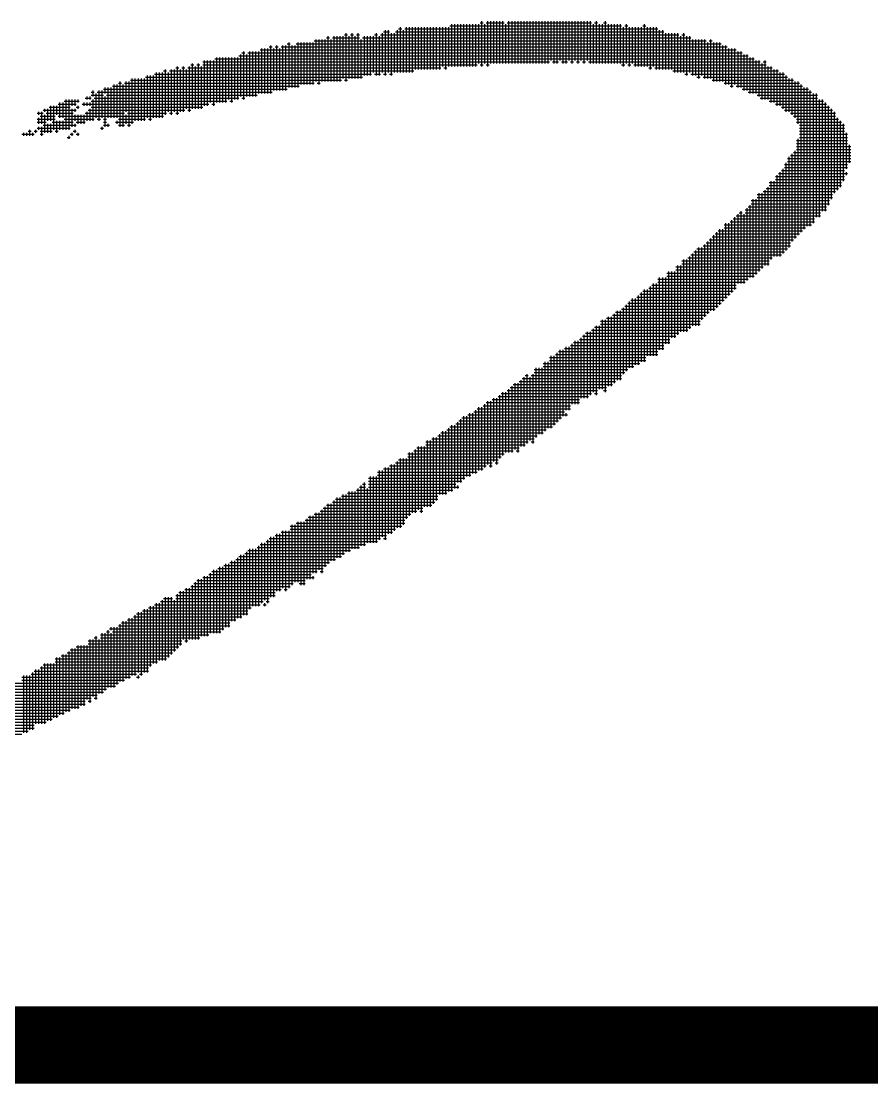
# Model space of a CAD drawing. Header units: feet. Extents: x 0 to 252300, y 0 to 178200.
# Drawn here: x 171981 to 172639, y 7770 to 8592 of the extents above; entities that cross this region are included whole.
import ezdxf
from ezdxf.enums import TextEntityAlignment as Align

# ---------------------------------------------------------------- set-up
doc = ezdxf.new("R2010")
doc.units = ezdxf.units.FT
doc.header["$LTSCALE"] = 3000
doc.header["$MEASUREMENT"] = 0
for name, color, linetype in [('CX-BORD', 3, 'CONTINUOUS'), ('CX-BORD-LIN1', 4, 'CONTINUOUS'), ('CX-BORD-LIN2', 3, 'CONTINUOUS'), ('CX-BORD-TEX2', 7, 'CONTINUOUS'), ('CX-BORD-TEX3', 6, 'CONTINUOUS')]:
    doc.layers.add(name, color=color, linetype=linetype)
doc.styles.add('TB_TEXT', font='')
doc.styles.add('TB_WBTXT', font='')
doc.styles.add('TB_WMTXT', font='')
doc.styles.get('TB_TEXT').set_extended_font_data('DotumChe')
doc.styles.get('TB_WBTXT').set_extended_font_data('Dotum')
doc.styles.get('TB_WMTXT').set_extended_font_data('DotumChe')

# ---------------------------------------------------------------- blocks, each defined once
blk = doc.blocks.new('CXBLKA1')
at = {"layer": 'CX-BORD-LIN1', "const_width": 0.2}
blk.add_lwpolyline([(558, 6), (270, 6)], dxfattribs=at)
at = {"layer": 'CX-BORD-LIN1', "style": 'TB_TEXT'}
for tag, p in [('TR_RCON5', (342.3033, 33)), ('TR_RCON4', (342.3033, 27)), ('TR_RCON3', (342.3033, 21)), ('TR_RCON2', (342.3033, 15)), ('TR_RCON1', (342.3033, 9))]:
    blk.add_attdef(tag, text='', height=3.5, dxfattribs=at).set_placement(p, align=Align.MIDDLE_LEFT)
for tag, height, p in [('TR_DGN5', 3.5, (451.1185, 33)), ('TR_CHK5', 3.5, (491.1185, 33)), ('TR_RDAT5', 3.5, (317.5, 33)), ('TR_APP5', 3.5, (531.1185, 33)), ('TR_RNUM5', 3, (285.1051, 32.6366)), ('TR_DGN4', 3.5, (451.1185, 27)), ('TR_CHK4', 3.5, (491.1185, 27)), ('TR_RDAT4', 3.5, (317.5, 27)), ('TR_APP4', 3.5, (531.1185, 27)), ('TR_RNUM4', 3, (285.1051, 26.6366)), ('TR_DGN3', 3.5, (451.1185, 21)), ('TR_CHK3', 3.5, (491.1185, 21)), ('TR_RDAT3', 3.5, (317.5, 21)), ('TR_APP3', 3.5, (531.1185, 21)), ('TR_RNUM3', 3, (285.1051, 20.6366)), ('TR_DGN2', 3.5, (451.1185, 15)), ('TR_CHK2', 3.5, (491.1185, 15)), ('TR_RDAT2', 3.5, (317.5, 15)), ('TR_APP2', 3.5, (531.1185, 15)), ('TR_RNUM2', 3, (285.1051, 14.6366)), ('TR_DGN1', 3.5, (451.1185, 9)), ('TR_CHK1', 3.5, (491.1185, 9)), ('TR_RDAT1', 3.5, (317.5, 9)), ('TR_APP1', 3.5, (531.1185, 9)), ('TR_RNUM1', 3, (285.1051, 8.6366))]:
    blk.add_attdef(tag, text='', height=height, dxfattribs=at).set_placement(p, align=Align.MIDDLE_CENTER)
at = {"layer": 'CX-BORD-LIN2', "style": 'TB_TEXT'}
blk.add_attdef('TD_VERSION', text='', height=3, rotation=90, dxfattribs=at).set_placement((800.5, 48.0149), align=Align.MIDDLE_CENTER)
at = {"layer": 'CX-BORD-TEX2', "style": 'TB_WMTXT'}
for tag, height, p in [('TB_CNAME', 5, (15.3448, 531.8324)), ('TB_CSCOP', 4, (16.6346, 523.8324))]:
    blk.add_attdef(tag, text='', height=height, dxfattribs=at).set_placement(p, align=Align.BOTTOM_LEFT)
at = {"layer": 'CX-BORD-TEX2', "style": 'TB_WBTXT'}
for tag, height, p in [('TB_MTITIL', 10, (398, 533.3264)), ('TB_STITL', 7, (398, 518.3264))]:
    blk.add_attdef(tag, text='', height=height, dxfattribs=at).set_placement(p, align=Align.MIDDLE_CENTER)
at = {"layer": 'CX-BORD-TEX3', "style": 'TB_TEXT'}
for tag, height, p in [('TD_LNDST', 4.5, (215, 31.5)), ('TD_DSECT', 4.5, (605.5, 31.5)), ('TD_DDIST', 4.5, (654.5, 31.5)), ('TD_DNAME_TOP', 4.5, (755, 27.957)), ('TD_CSECT', 4.5, (605.5, 22.5)), ('TD_CDIST', 4.5, (654.5, 22.5)), ('TD_DNAME_MAIN', 4.5, (755, 21.4731)), ('TD_DNAME_BOT', 3, (755, 15.2489)), ('TD_HSCAL', 4.5, (620.8841, 13.7484)), ('TD_VSCAL', 4.5, (656.8615, 13.7484)), ('TD_CCOMP', 4.5, (215, 13.5927)), ('TD_CSTEP', 4.5, (250.744, 5.125)), ('TD_FIELD', 4.5, (180, 5.125)), ('TD_DWGNO', 4.5, (755, 5.0017)), ('TD_DWGCODE', 4.5, (637, 4.7908))]:
    blk.add_attdef(tag, text='', height=height, dxfattribs=at).set_placement(p, align=Align.MIDDLE_CENTER)
for tag, height, width, p in [('TD_DCOMP', 4.5, 0.95, (215, 22.5875)), ('TD_CNAME', 5, 0.78, (65, 7.5956))]:
    blk.add_attdef(tag, text='', height=height, dxfattribs=dict(at, width=width)).set_placement(p, align=Align.MIDDLE_CENTER)

msp = doc.modelspace()

# ---------------------------------------------------------------- linework, layer by layer
at = {"layer": 'CX-BORD-TEX2'}
for p, q in [((172336.2, 8590.89), (172338.53, 8590.89)), ((172337.36, 8592.06), (172337.36, 8557.06)), ((172340.86, 8590.89), (172354.86, 8590.89)), ((172342.03, 8592.06), (172342.03, 8557.06)), ((172344.36, 8592.06), (172344.36, 8559.4)), ((172346.69, 8592.06), (172346.69, 8559.4)), ((172349.03, 8592.06), (172349.03, 8559.4)), ((172351.36, 8592.06), (172351.36, 8559.4)), ((172353.69, 8592.06), (172353.69, 8559.4)), ((172357.19, 8590.89), (172422.51, 8590.89)), ((172358.36, 8592.06), (172358.36, 8559.4)), ((172360.69, 8592.06), (172360.69, 8559.4)), ((172363.02, 8592.06), (172363.02, 8559.4)), ((172365.36, 8592.06), (172365.36, 8559.4)), ((172367.69, 8592.06), (172367.69, 8559.4)), ((172370.02, 8592.06), (172370.02, 8559.4)), ((172372.36, 8592.06), (172372.36, 8559.4)), ((172374.69, 8592.06), (172374.69, 8559.4)), ((172377.02, 8592.06), (172377.02, 8559.4)), ((172379.35, 8592.06), (172379.35, 8559.4)), ((172381.69, 8592.06), (172381.69, 8559.4)), ((172384.02, 8592.06), (172384.02, 8559.4)), ((172386.35, 8592.06), (172386.35, 8559.4)), ((172388.68, 8592.06), (172388.68, 8559.4)), ((172391.02, 8592.06), (172391.02, 8561.73)), ((172393.35, 8592.06), (172393.35, 8559.4)), ((172395.68, 8592.06), (172395.68, 8559.4)), ((172398.02, 8592.06), (172398.02, 8561.73)), ((172400.35, 8592.06), (172400.35, 8559.4)), ((172402.68, 8592.06), (172402.68, 8559.4)), ((172405.01, 8592.06), (172405.01, 8561.73)), ((172407.35, 8592.06), (172407.35, 8559.4)), ((172409.68, 8592.06), (172409.68, 8561.73)), ((172412.01, 8592.06), (172412.01, 8559.4)), ((172414.35, 8592.06), (172414.35, 8561.73)), ((172416.68, 8592.06), (172416.68, 8559.4)), ((172419.01, 8592.06), (172419.01, 8561.73)), ((172421.34, 8592.06), (172421.34, 8559.4)), ((172424.84, 8590.89), (172427.18, 8590.89)), ((172426.01, 8592.06), (172426.01, 8559.4)), ((172431.84, 8590.89), (172434.17, 8590.89)), ((172433.01, 8592.06), (172433.01, 8559.4)), ((172232.39, 8582.73), (172232.39, 8545.4)), ((172237.05, 8582.73), (172237.05, 8547.73)), ((172241.72, 8582.73), (172241.72, 8547.73)), ((172255.72, 8582.73), (172255.72, 8550.07)), ((172260.38, 8582.73), (172260.38, 8552.4)), ((172261.55, 8583.89), (172266.21, 8583.89)), ((172262.71, 8585.06), (172262.71, 8550.07)), ((172265.05, 8585.06), (172265.05, 8552.4)), ((172267.38, 8582.73), (172267.38, 8550.07)), ((172269.71, 8582.73), (172269.71, 8552.4)), ((172270.88, 8583.89), (172478.5, 8583.89)), ((172272.04, 8585.06), (172272.04, 8552.4)), ((172273.21, 8586.22), (172275.54, 8586.22)), ((172274.38, 8587.39), (172274.38, 8552.4)), ((172276.71, 8585.06), (172276.71, 8552.4)), ((172277.88, 8586.22), (172473.83, 8586.22)), ((172279.04, 8587.39), (172279.04, 8552.4)), ((172281.38, 8587.39), (172281.38, 8552.4)), ((172283.71, 8587.39), (172283.71, 8552.4)), ((172286.04, 8587.39), (172286.04, 8554.73)), ((172288.37, 8587.39), (172288.37, 8554.73)), ((172290.71, 8587.39), (172290.71, 8554.73)), ((172293.04, 8587.39), (172293.04, 8554.73)), ((172295.37, 8587.39), (172295.37, 8554.73)), ((172297.71, 8587.39), (172297.71, 8554.73)), ((172300.04, 8587.39), (172300.04, 8554.73)), ((172302.37, 8587.39), (172302.37, 8554.73)), ((172304.7, 8587.39), (172304.7, 8554.73)), ((172307.04, 8587.39), (172307.04, 8557.06)), ((172309.37, 8587.39), (172309.37, 8554.73)), ((172311.7, 8587.39), (172311.7, 8557.06)), ((172312.87, 8588.56), (172445.84, 8588.56)), ((172314.04, 8589.72), (172314.04, 8557.06)), ((172316.37, 8589.72), (172316.37, 8557.06)), ((172318.7, 8589.72), (172318.7, 8557.06)), ((172321.03, 8589.72), (172321.03, 8557.06)), ((172323.37, 8589.72), (172323.37, 8557.06)), ((172325.7, 8589.72), (172325.7, 8557.06)), ((172328.03, 8589.72), (172328.03, 8557.06)), ((172330.36, 8589.72), (172330.36, 8557.06)), ((172332.7, 8589.72), (172332.7, 8557.06)), ((172335.03, 8589.72), (172335.03, 8559.4)), ((172339.7, 8589.72), (172339.7, 8559.4)), ((172356.03, 8589.72), (172356.03, 8559.4)), ((172423.68, 8589.72), (172423.68, 8559.4)), ((172428.34, 8589.72), (172428.34, 8559.4)), ((172430.68, 8589.72), (172430.68, 8559.4)), ((172435.34, 8589.72), (172435.34, 8559.4)), ((172437.67, 8589.72), (172437.67, 8559.4)), ((172440.01, 8589.72), (172440.01, 8559.4)), ((172442.34, 8589.72), (172442.34, 8559.4)), ((172444.67, 8589.72), (172444.67, 8559.4)), ((172447, 8587.39), (172447, 8557.06)), ((172448.17, 8588.56), (172450.5, 8588.56)), ((172449.34, 8589.72), (172449.34, 8559.4)), ((172451.67, 8587.39), (172451.67, 8557.06)), ((172454, 8587.39), (172454, 8559.4)), ((172456.34, 8587.39), (172456.34, 8557.06)), ((172458.67, 8587.39), (172458.67, 8557.06)), ((172461, 8587.39), (172461, 8557.06)), ((172462.17, 8588.56), (172464.5, 8588.56)), ((172463.33, 8589.72), (172463.33, 8557.06)), ((172465.67, 8587.39), (172465.67, 8557.06)), ((172468, 8587.39), (172468, 8554.73)), ((172470.33, 8587.39), (172470.33, 8557.06)), ((172472.67, 8587.39), (172472.67, 8554.73)), ((172475, 8585.06), (172475, 8554.73)), ((172477.33, 8585.06), (172477.33, 8554.73)), ((172479.66, 8582.73), (172479.66, 8554.73)), ((172482, 8582.73), (172482, 8554.73)), ((172484.33, 8582.73), (172484.33, 8554.73)), ((172486.66, 8582.73), (172486.66, 8552.4)), ((172489, 8582.73), (172489, 8552.4)), ((172493.66, 8582.73), (172493.66, 8552.4)), ((172186.9, 8574.56), (172189.23, 8574.56)), ((172188.06, 8575.73), (172188.06, 8540.73)), ((172193.9, 8574.56), (172522.82, 8574.56)), ((172195.06, 8575.73), (172195.06, 8540.73)), ((172197.4, 8575.73), (172197.4, 8543.07)), ((172199.73, 8575.73), (172199.73, 8543.07)), ((172202.06, 8575.73), (172202.06, 8543.07)), ((172204.39, 8575.73), (172204.39, 8543.07)), ((172206.73, 8575.73), (172206.73, 8543.07)), ((172207.89, 8576.89), (172511.16, 8576.89)), ((172209.06, 8578.06), (172209.06, 8545.4)), ((172211.39, 8578.06), (172211.39, 8543.07)), ((172213.72, 8578.06), (172213.72, 8545.4)), ((172216.06, 8578.06), (172216.06, 8545.4)), ((172217.22, 8579.23), (172219.56, 8579.23)), ((172218.39, 8580.39), (172218.39, 8545.4)), ((172220.72, 8578.06), (172220.72, 8545.4)), ((172221.89, 8579.23), (172242.88, 8579.23)), ((172223.06, 8580.39), (172223.06, 8545.4)), ((172225.39, 8580.39), (172225.39, 8545.4)), ((172227.72, 8580.39), (172227.72, 8545.4)), ((172230.05, 8580.39), (172230.05, 8547.73)), ((172231.22, 8581.56), (172233.55, 8581.56)), ((172234.72, 8580.39), (172234.72, 8547.73)), ((172235.89, 8581.56), (172238.22, 8581.56)), ((172239.39, 8580.39), (172239.39, 8547.73)), ((172240.55, 8581.56), (172242.88, 8581.56)), ((172244.05, 8578.06), (172244.05, 8547.73)), ((172245.22, 8579.23), (172499.49, 8579.23)), ((172246.38, 8580.39), (172246.38, 8550.07)), ((172248.72, 8580.39), (172248.72, 8550.07)), ((172251.05, 8580.39), (172251.05, 8550.07)), ((172253.38, 8580.39), (172253.38, 8552.4)), ((172254.55, 8581.56), (172256.88, 8581.56)), ((172258.05, 8580.39), (172258.05, 8550.07)), ((172259.21, 8581.56), (172490.16, 8581.56)), ((172491.33, 8580.39), (172491.33, 8552.4)), ((172492.49, 8581.56), (172494.83, 8581.56)), ((172495.99, 8580.39), (172495.99, 8550.07)), ((172498.33, 8580.39), (172498.33, 8552.4)), ((172500.66, 8578.06), (172500.66, 8550.07)), ((172502.99, 8578.06), (172502.99, 8550.07)), ((172505.32, 8578.06), (172505.32, 8547.73)), ((172507.66, 8578.06), (172507.66, 8550.07)), ((172509.99, 8578.06), (172509.99, 8547.73)), ((172512.32, 8575.73), (172512.32, 8547.73)), ((172513.49, 8576.89), (172515.82, 8576.89)), ((172514.66, 8578.06), (172514.66, 8547.73)), ((172516.99, 8575.73), (172516.99, 8545.4)), ((172519.32, 8575.73), (172519.32, 8545.4)), ((172521.65, 8575.73), (172521.65, 8545.4)), ((172150.74, 8566.4), (172150.74, 8533.74)), ((172151.91, 8567.56), (172154.24, 8567.56)), ((172153.07, 8568.73), (172153.07, 8531.4)), ((172155.4, 8566.4), (172155.4, 8533.74)), ((172156.57, 8567.56), (172539.15, 8567.56)), ((172157.74, 8568.73), (172157.74, 8533.74)), ((172160.07, 8568.73), (172160.07, 8533.74)), ((172162.4, 8568.73), (172162.4, 8533.74)), ((172164.74, 8568.73), (172164.74, 8536.07)), ((172165.9, 8569.89), (172534.48, 8569.89)), ((172167.07, 8571.06), (172167.07, 8536.07)), ((172169.4, 8571.06), (172169.4, 8536.07)), ((172171.73, 8571.06), (172171.73, 8536.07)), ((172172.9, 8572.23), (172175.23, 8572.23)), ((172174.07, 8573.39), (172174.07, 8536.07)), ((172176.4, 8571.06), (172176.4, 8538.4)), ((172177.57, 8572.23), (172179.9, 8572.23)), ((172178.73, 8573.39), (172178.73, 8538.4)), ((172181.07, 8571.06), (172181.07, 8538.4)), ((172182.23, 8572.23), (172527.49, 8572.23)), ((172183.4, 8573.39), (172183.4, 8538.4)), ((172185.73, 8573.39), (172185.73, 8538.4)), ((172190.4, 8573.39), (172190.4, 8540.73)), ((172192.73, 8573.39), (172192.73, 8540.73)), ((172523.99, 8573.39), (172523.99, 8545.4)), ((172526.32, 8573.39), (172526.32, 8543.07)), ((172528.65, 8571.06), (172528.65, 8543.07)), ((172530.99, 8571.06), (172530.99, 8540.73)), ((172533.32, 8571.06), (172533.32, 8543.07)), ((172535.65, 8568.73), (172535.65, 8540.73)), ((172537.98, 8568.73), (172537.98, 8540.73)), ((172540.32, 8566.4), (172540.32, 8538.4)), ((172542.65, 8566.4), (172542.65, 8538.4)), ((172112.25, 8558.23), (172114.58, 8558.23)), ((172113.41, 8559.4), (172113.41, 8524.41)), ((172116.91, 8558.23), (172119.25, 8558.23)), ((172118.08, 8559.4), (172118.08, 8524.41)), ((172121.58, 8560.56), (172389.85, 8560.56)), ((172121.58, 8558.23), (172333.86, 8558.23)), ((172122.75, 8561.73), (172122.75, 8526.74)), ((172125.08, 8561.73), (172125.08, 8526.74)), ((172127.41, 8561.73), (172127.41, 8529.07)), ((172129.74, 8561.73), (172129.74, 8526.74)), ((172130.91, 8562.9), (172548.48, 8562.9)), ((172132.08, 8564.06), (172132.08, 8529.07)), ((172134.41, 8564.06), (172134.41, 8529.07)), ((172136.74, 8564.06), (172136.74, 8529.07)), ((172139.08, 8564.06), (172139.08, 8529.07)), ((172141.41, 8564.06), (172141.41, 8531.4)), ((172143.74, 8564.06), (172143.74, 8529.07)), ((172146.07, 8564.06), (172146.07, 8531.4)), ((172148.41, 8564.06), (172148.41, 8531.4)), ((172149.57, 8565.23), (172543.82, 8565.23)), ((172336.2, 8558.23), (172338.53, 8558.23)), ((172340.86, 8558.23), (172343.2, 8558.23)), ((172392.18, 8560.56), (172396.85, 8560.56)), ((172399.18, 8560.56), (172403.85, 8560.56)), ((172406.18, 8560.56), (172408.51, 8560.56)), ((172410.85, 8560.56), (172413.18, 8560.56)), ((172415.51, 8560.56), (172417.84, 8560.56)), ((172420.18, 8560.56), (172553.15, 8560.56)), ((172445.84, 8558.23), (172448.17, 8558.23)), ((172450.5, 8558.23), (172452.84, 8558.23)), ((172455.17, 8558.23), (172557.81, 8558.23)), ((172544.98, 8564.06), (172544.98, 8536.07)), ((172547.32, 8564.06), (172547.32, 8536.07)), ((172549.65, 8561.73), (172549.65, 8536.07)), ((172551.98, 8561.73), (172551.98, 8533.74)), ((172554.31, 8559.4), (172554.31, 8531.4)), ((172555.48, 8560.56), (172557.81, 8560.56)), ((172556.65, 8561.73), (172556.65, 8531.4)), ((172078.42, 8550.07), (172078.42, 8517.41)), ((172080.76, 8550.07), (172080.76, 8515.07)), ((172083.09, 8550.07), (172083.09, 8517.41)), ((172084.25, 8551.23), (172252.22, 8551.23)), ((172085.42, 8552.4), (172085.42, 8517.41)), ((172087.75, 8552.4), (172087.75, 8517.41)), ((172090.09, 8552.4), (172090.09, 8517.41)), ((172091.25, 8553.57), (172093.59, 8553.57)), ((172092.42, 8554.73), (172092.42, 8519.74)), ((172094.75, 8552.4), (172094.75, 8522.07)), ((172095.92, 8553.57), (172284.88, 8553.57)), ((172097.08, 8554.73), (172097.08, 8519.74)), ((172099.42, 8554.73), (172099.42, 8522.07)), ((172100.58, 8555.9), (172102.92, 8555.9)), ((172101.75, 8557.06), (172101.75, 8519.74)), ((172104.08, 8554.73), (172104.08, 8522.07)), ((172105.25, 8555.9), (172107.58, 8555.9)), ((172106.42, 8557.06), (172106.42, 8522.07)), ((172108.75, 8554.73), (172108.75, 8524.41)), ((172109.92, 8555.9), (172305.87, 8555.9)), ((172111.08, 8557.06), (172111.08, 8522.07)), ((172115.75, 8557.06), (172115.75, 8524.41)), ((172120.41, 8557.06), (172120.41, 8524.41)), ((172254.55, 8551.23), (172259.21, 8551.23)), ((172261.55, 8551.23), (172263.88, 8551.23)), ((172266.21, 8551.23), (172268.55, 8551.23)), ((172308.2, 8555.9), (172310.54, 8555.9)), ((172466.83, 8555.9), (172469.17, 8555.9)), ((172471.5, 8555.9), (172562.48, 8555.9)), ((172485.5, 8553.57), (172567.14, 8553.57)), ((172494.83, 8551.23), (172497.16, 8551.23)), ((172499.49, 8551.23), (172571.81, 8551.23)), ((172558.98, 8557.06), (172558.98, 8531.4)), ((172561.31, 8557.06), (172561.31, 8529.07)), ((172563.64, 8554.73), (172563.64, 8529.07)), ((172565.98, 8554.73), (172565.98, 8526.74)), ((172568.31, 8552.4), (172568.31, 8526.74)), ((172570.64, 8552.4), (172570.64, 8524.41)), ((172572.98, 8550.07), (172572.98, 8522.07)), ((172051.6, 8541.9), (172196.23, 8541.9)), ((172052.76, 8543.07), (172052.76, 8517.41)), ((172055.09, 8543.07), (172055.09, 8517.41)), ((172056.26, 8544.23), (172058.59, 8544.23)), ((172057.43, 8545.4), (172057.43, 8510.41)), ((172059.76, 8543.07), (172059.76, 8510.41)), ((172060.93, 8544.23), (172207.89, 8544.23)), ((172062.09, 8545.4), (172062.09, 8522.07)), ((172064.43, 8545.4), (172064.43, 8510.41)), ((172065.59, 8546.57), (172228.89, 8546.57)), ((172066.76, 8547.73), (172066.76, 8512.74)), ((172069.09, 8547.73), (172069.09, 8515.07)), ((172071.42, 8547.73), (172071.42, 8515.07)), ((172073.76, 8547.73), (172073.76, 8515.07)), ((172076.09, 8547.73), (172076.09, 8515.07)), ((172077.26, 8548.9), (172245.22, 8548.9)), ((172210.23, 8544.23), (172212.56, 8544.23)), ((172231.22, 8546.57), (172233.55, 8546.57)), ((172504.16, 8548.9), (172506.49, 8548.9)), ((172508.82, 8548.9), (172574.14, 8548.9)), ((172515.82, 8546.57), (172578.81, 8546.57)), ((172525.15, 8544.23), (172583.47, 8544.23)), ((172529.82, 8541.9), (172532.15, 8541.9)), ((172534.48, 8541.9), (172585.81, 8541.9)), ((172575.31, 8547.73), (172575.31, 8522.07)), ((172577.64, 8547.73), (172577.64, 8519.74)), ((172579.97, 8545.4), (172579.97, 8517.41)), ((172582.31, 8545.4), (172582.31, 8512.74)), ((172584.64, 8543.07), (172584.64, 8428.76)), ((172031.77, 8533.74), (172031.77, 8531.4)), ((172034.1, 8533.74), (172034.1, 8531.4)), ((172035.27, 8537.24), (172037.6, 8537.24)), ((172035.27, 8534.9), (172044.6, 8534.9)), ((172036.43, 8538.4), (172036.43, 8533.74)), ((172038.76, 8536.07), (172038.76, 8517.41)), ((172039.93, 8537.24), (172175.23, 8537.24)), ((172041.1, 8538.4), (172041.1, 8515.07)), ((172043.43, 8538.4), (172043.43, 8517.41)), ((172044.6, 8539.57), (172186.9, 8539.57)), ((172045.76, 8540.73), (172045.76, 8536.07)), ((172045.76, 8533.74), (172045.76, 8510.41)), ((172046.93, 8534.9), (172163.57, 8534.9)), ((172048.1, 8540.73), (172048.1, 8517.41)), ((172050.43, 8540.73), (172050.43, 8517.41)), ((172539.15, 8539.57), (172590.47, 8539.57)), ((172543.82, 8537.24), (172592.8, 8537.24)), ((172550.81, 8534.9), (172597.47, 8534.9)), ((172586.97, 8540.73), (172586.97, 8431.09)), ((172589.31, 8540.73), (172589.31, 8433.43)), ((172591.64, 8538.4), (172591.64, 8433.43)), ((172593.97, 8536.07), (172593.97, 8435.76)), ((172596.3, 8536.07), (172596.3, 8440.42)), ((172002.61, 8525.57), (172018.94, 8525.57)), ((172003.77, 8526.74), (172003.77, 8515.07)), ((172006.11, 8526.74), (172006.11, 8508.08)), ((172008.44, 8526.74), (172008.44, 8519.74)), ((172009.6, 8527.9), (172023.6, 8527.9)), ((172010.77, 8529.07), (172010.77, 8517.41)), ((172013.1, 8529.07), (172013.1, 8517.41)), ((172014.27, 8530.24), (172025.93, 8530.24)), ((172015.44, 8531.4), (172015.44, 8508.08)), ((172017.77, 8531.4), (172017.77, 8508.08)), ((172020.1, 8531.4), (172020.1, 8526.74)), ((172022.44, 8531.4), (172022.44, 8526.74)), ((172023.6, 8525.57), (172025.93, 8525.57)), ((172024.77, 8531.4), (172024.77, 8529.07)), ((172024.77, 8526.74), (172024.77, 8524.41)), ((172028.27, 8527.9), (172126.24, 8527.9)), ((172029.43, 8529.07), (172029.43, 8526.74)), ((172030.6, 8532.57), (172035.27, 8532.57)), ((172031.77, 8529.07), (172031.77, 8526.74)), ((172034.1, 8529.07), (172034.1, 8526.74)), ((172035.27, 8530.24), (172140.24, 8530.24)), ((172035.27, 8525.57), (172121.58, 8525.57)), ((172036.43, 8531.4), (172036.43, 8515.07)), ((172037.6, 8532.57), (172149.57, 8532.57)), ((172128.58, 8527.9), (172130.91, 8527.9)), ((172142.57, 8530.24), (172144.91, 8530.24)), ((172151.91, 8532.57), (172154.24, 8532.57)), ((172553.15, 8532.57), (172597.47, 8532.57)), ((172560.15, 8530.24), (172602.14, 8530.24)), ((172564.81, 8527.9), (172604.47, 8527.9)), ((172569.48, 8525.57), (172606.8, 8525.57)), ((172598.64, 8531.4), (172598.64, 8440.42)), ((172600.97, 8531.4), (172600.97, 8445.09)), ((172603.3, 8529.07), (172603.3, 8445.09)), ((172605.64, 8526.74), (172605.64, 8449.76)), ((171993.28, 8520.91), (171997.94, 8520.91)), ((171994.44, 8522.07), (171994.44, 8519.74)), ((171994.44, 8517.41), (171994.44, 8512.74)), ((171995.61, 8518.57), (172007.27, 8518.57)), ((171996.77, 8522.07), (171996.77, 8512.74)), ((171997.94, 8523.24), (172023.6, 8523.24)), ((171999.11, 8524.41), (171999.11, 8522.07)), ((171999.11, 8519.74), (171999.11, 8505.74)), ((172000.27, 8520.91), (172021.27, 8520.91)), ((172001.44, 8524.41), (172001.44, 8515.07)), ((172009.6, 8518.57), (172091.25, 8518.57)), ((172020.1, 8524.41), (172020.1, 8510.41)), ((172022.44, 8524.41), (172022.44, 8522.07)), ((172022.44, 8519.74), (172022.44, 8515.07)), ((172024.77, 8519.74), (172024.77, 8512.74)), ((172027.1, 8519.74), (172027.1, 8512.74)), ((172029.43, 8519.74), (172029.43, 8512.74)), ((172030.6, 8520.91), (172060.93, 8520.91)), ((172031.77, 8522.07), (172031.77, 8515.07)), ((172032.93, 8523.24), (172107.58, 8523.24)), ((172034.1, 8524.41), (172034.1, 8515.07)), ((172062.09, 8519.74), (172062.09, 8512.74)), ((172063.26, 8520.91), (172093.59, 8520.91)), ((172095.92, 8520.91), (172098.25, 8520.91)), ((172100.58, 8520.91), (172102.92, 8520.91)), ((172109.92, 8523.24), (172112.25, 8523.24)), ((172571.81, 8523.24), (172609.13, 8523.24)), ((172576.48, 8520.91), (172611.47, 8520.91)), ((172578.81, 8518.57), (172611.47, 8518.57)), ((172607.97, 8524.41), (172607.97, 8454.42)), ((172610.3, 8522.07), (172610.3, 8459.09)), ((172612.63, 8517.41), (172612.63, 8461.42)), ((171993.28, 8516.24), (172007.27, 8516.24)), ((171993.28, 8513.91), (172000.27, 8513.91)), ((171993.28, 8509.24), (172018.94, 8509.24)), ((171994.44, 8510.41), (171994.44, 8508.08)), ((171996.77, 8510.41), (171996.77, 8503.41)), ((171997.94, 8511.57), (172023.6, 8511.57)), ((172001.44, 8512.74), (172001.44, 8505.74)), ((172003.77, 8512.74), (172003.77, 8505.74)), ((172004.94, 8513.91), (172021.27, 8513.91)), ((172008.44, 8515.07), (172008.44, 8505.74)), ((172010.77, 8515.07), (172010.77, 8508.08)), ((172013.1, 8515.07), (172013.1, 8508.08)), ((172014.27, 8516.24), (172037.6, 8516.24)), ((172022.44, 8512.74), (172022.44, 8510.41)), ((172023.6, 8513.91), (172030.6, 8513.91)), ((172039.93, 8516.24), (172042.26, 8516.24)), ((172042.26, 8509.24), (172044.6, 8509.24)), ((172043.43, 8510.41), (172043.43, 8508.08)), ((172044.6, 8516.24), (172046.93, 8516.24)), ((172044.6, 8513.91), (172046.93, 8513.91)), ((172044.6, 8511.57), (172049.26, 8511.57)), ((172048.1, 8512.74), (172048.1, 8510.41)), ((172053.93, 8513.91), (172067.92, 8513.91)), ((172055.09, 8515.07), (172055.09, 8512.74)), ((172056.26, 8516.24), (172077.26, 8516.24)), ((172056.26, 8511.57), (172060.93, 8511.57)), ((172063.26, 8511.57), (172065.59, 8511.57)), ((172079.59, 8516.24), (172081.92, 8516.24)), ((172581.14, 8516.24), (172613.8, 8516.24)), ((172581.14, 8513.91), (172616.13, 8513.91)), ((172583.47, 8511.57), (172618.47, 8511.57)), ((172583.47, 8509.24), (172618.47, 8509.24)), ((172614.97, 8515.07), (172614.97, 8463.75)), ((172617.3, 8512.74), (172617.3, 8468.42)), ((171981.61, 8504.58), (171990.94, 8504.58)), ((171982.78, 8505.74), (171982.78, 8503.41)), ((171985.11, 8505.74), (171985.11, 8503.41)), ((171986.28, 8506.91), (171988.61, 8506.91)), ((171987.44, 8508.08), (171987.44, 8503.41)), ((171989.78, 8505.74), (171989.78, 8503.41)), ((171990.94, 8506.91), (171993.28, 8506.91)), ((171992.11, 8508.08), (171992.11, 8505.74)), ((171995.61, 8506.91), (172004.94, 8506.91)), ((171995.61, 8504.58), (171997.94, 8504.58)), ((172007.27, 8506.91), (172009.6, 8506.91)), ((172016.6, 8502.24), (172018.94, 8502.24)), ((172017.77, 8503.41), (172017.77, 8501.08)), ((172018.94, 8504.58), (172021.27, 8504.58)), ((172020.1, 8505.74), (172020.1, 8503.41)), ((172021.27, 8506.91), (172023.6, 8506.91)), ((172022.44, 8508.08), (172022.44, 8505.74)), ((172023.6, 8504.58), (172025.93, 8504.58)), ((172024.77, 8505.74), (172024.77, 8503.41)), ((172582.31, 8501.08), (172582.31, 8426.43)), ((172583.47, 8506.91), (172618.47, 8506.91)), ((172583.47, 8504.58), (172620.8, 8504.58)), ((172583.47, 8502.24), (172620.8, 8502.24)), ((172619.63, 8505.74), (172619.63, 8477.75)), ((172581.14, 8499.91), (172620.8, 8499.91)), ((172581.14, 8497.58), (172620.8, 8497.58)), ((172581.14, 8495.25), (172623.13, 8495.25)), ((172581.14, 8492.91), (172623.13, 8492.91)), ((172621.96, 8496.41), (172621.96, 8482.41)), ((172574.14, 8485.91), (172623.13, 8485.91)), ((172575.31, 8487.08), (172575.31, 8417.1)), ((172576.48, 8488.25), (172623.13, 8488.25)), ((172577.64, 8489.41), (172577.64, 8421.76)), ((172578.81, 8490.58), (172623.13, 8490.58)), ((172579.97, 8491.75), (172579.97, 8424.09)), ((172568.31, 8475.42), (172568.31, 8410.1)), ((172569.48, 8476.58), (172618.47, 8476.58)), ((172570.64, 8477.75), (172570.64, 8412.43)), ((172571.81, 8481.25), (172620.8, 8481.25)), ((172571.81, 8478.92), (172620.8, 8478.92)), ((172572.98, 8482.41), (172572.98, 8414.76)), ((172574.14, 8483.58), (172623.13, 8483.58)), ((172619.63, 8475.42), (172619.63, 8473.08)), ((172560.15, 8467.25), (172616.13, 8467.25)), ((172561.31, 8468.42), (172561.31, 8407.77)), ((172563.64, 8468.42), (172563.64, 8410.1)), ((172564.81, 8471.92), (172618.47, 8471.92)), ((172564.81, 8469.58), (172618.47, 8469.58)), ((172565.98, 8473.08), (172565.98, 8410.1)), ((172567.14, 8474.25), (172620.8, 8474.25)), ((172551.98, 8459.09), (172551.98, 8398.43)), ((172554.31, 8459.09), (172554.31, 8400.77)), ((172555.48, 8460.25), (172611.47, 8460.25)), ((172556.65, 8461.42), (172556.65, 8403.1)), ((172557.81, 8462.59), (172613.8, 8462.59)), ((172558.98, 8463.75), (172558.98, 8403.1)), ((172560.15, 8464.92), (172616.13, 8464.92)), ((172546.15, 8453.25), (172606.8, 8453.25)), ((172546.15, 8450.92), (172606.8, 8450.92)), ((172547.32, 8454.42), (172547.32, 8393.77)), ((172549.65, 8454.42), (172549.65, 8396.1)), ((172550.81, 8457.92), (172609.13, 8457.92)), ((172550.81, 8455.59), (172609.13, 8455.59)), ((172535.65, 8442.76), (172535.65, 8389.1)), ((172536.82, 8443.92), (172539.15, 8443.92)), ((172537.98, 8445.09), (172537.98, 8389.1)), ((172540.32, 8442.76), (172540.32, 8389.1)), ((172541.48, 8446.26), (172604.47, 8446.26)), ((172541.48, 8443.92), (172599.8, 8443.92)), ((172542.65, 8447.42), (172542.65, 8391.44)), ((172543.82, 8448.59), (172604.47, 8448.59)), ((172544.98, 8449.76), (172544.98, 8393.77)), ((172525.15, 8434.59), (172592.8, 8434.59)), ((172526.32, 8435.76), (172526.32, 8377.44)), ((172528.65, 8435.76), (172528.65, 8379.77)), ((172529.82, 8436.93), (172595.14, 8436.93)), ((172530.99, 8438.09), (172530.99, 8382.1)), ((172532.15, 8439.26), (172595.14, 8439.26)), ((172533.32, 8440.42), (172533.32, 8384.44)), ((172534.48, 8441.59), (172599.8, 8441.59)), ((172516.99, 8426.43), (172516.99, 8368.11)), ((172518.16, 8427.59), (172583.47, 8427.59)), ((172519.32, 8428.76), (172519.32, 8370.44)), ((172520.49, 8429.93), (172585.81, 8429.93)), ((172521.65, 8431.09), (172521.65, 8372.77)), ((172523.99, 8431.09), (172523.99, 8375.11)), ((172525.15, 8432.26), (172588.14, 8432.26)), ((172508.82, 8418.26), (172576.48, 8418.26)), ((172509.99, 8419.43), (172509.99, 8363.44)), ((172511.16, 8420.6), (172576.48, 8420.6)), ((172512.32, 8421.76), (172512.32, 8365.77)), ((172513.49, 8422.93), (172578.81, 8422.93)), ((172514.66, 8424.09), (172514.66, 8368.11)), ((172515.82, 8425.26), (172581.14, 8425.26)), ((172498.33, 8410.1), (172498.33, 8354.11)), ((172499.49, 8411.26), (172569.48, 8411.26)), ((172500.66, 8412.43), (172500.66, 8356.44)), ((172501.83, 8413.6), (172571.81, 8413.6)), ((172502.99, 8414.76), (172502.99, 8356.44)), ((172504.16, 8415.93), (172574.14, 8415.93)), ((172505.32, 8417.1), (172505.32, 8356.44)), ((172507.66, 8417.1), (172507.66, 8361.11)), ((172487.83, 8401.93), (172555.48, 8401.93)), ((172489, 8403.1), (172489, 8349.45)), ((172491.33, 8403.1), (172491.33, 8351.78)), ((172492.49, 8406.6), (172560.15, 8406.6)), ((172492.49, 8404.27), (172560.15, 8404.27)), ((172493.66, 8407.77), (172493.66, 8351.78)), ((172495.99, 8407.77), (172495.99, 8351.78)), ((172497.16, 8408.93), (172562.48, 8408.93)), ((172475, 8393.77), (172475, 8337.78)), ((172477.33, 8393.77), (172477.33, 8337.78)), ((172479.66, 8393.77), (172479.66, 8342.45)), ((172480.83, 8397.27), (172550.81, 8397.27)), ((172480.83, 8394.93), (172548.48, 8394.93)), ((172482, 8398.43), (172482, 8342.45)), ((172484.33, 8398.43), (172484.33, 8347.11)), ((172486.66, 8398.43), (172486.66, 8347.11)), ((172487.83, 8399.6), (172553.15, 8399.6)), ((172466.83, 8385.6), (172534.48, 8385.6)), ((172468, 8386.77), (172468, 8333.12)), ((172469.17, 8387.94), (172534.48, 8387.94)), ((172470.33, 8389.1), (172470.33, 8333.12)), ((172472.67, 8389.1), (172472.67, 8333.12)), ((172473.83, 8392.6), (172543.82, 8392.6)), ((172473.83, 8390.27), (172541.48, 8390.27)), ((172454, 8377.44), (172454, 8323.78)), ((172456.34, 8377.44), (172456.34, 8326.12)), ((172457.5, 8378.61), (172527.49, 8378.61)), ((172458.67, 8379.77), (172458.67, 8326.12)), ((172459.84, 8380.94), (172529.82, 8380.94)), ((172461, 8382.1), (172461, 8328.45)), ((172462.17, 8383.27), (172532.15, 8383.27)), ((172463.33, 8384.44), (172463.33, 8328.45)), ((172465.67, 8384.44), (172465.67, 8333.12)), ((172445.84, 8369.27), (172518.16, 8369.27)), ((172447, 8370.44), (172447, 8319.12)), ((172448.17, 8371.61), (172520.49, 8371.61)), ((172449.34, 8372.77), (172449.34, 8321.45)), ((172450.5, 8373.94), (172522.82, 8373.94)), ((172451.67, 8375.11), (172451.67, 8323.78)), ((172452.84, 8376.27), (172525.15, 8376.27)), ((172430.68, 8361.11), (172430.68, 8307.45)), ((172433.01, 8361.11), (172433.01, 8305.12)), ((172434.17, 8362.28), (172508.82, 8362.28)), ((172435.34, 8363.44), (172435.34, 8309.79)), ((172437.67, 8363.44), (172437.67, 8309.79)), ((172438.84, 8364.61), (172511.16, 8364.61)), ((172440.01, 8365.77), (172440.01, 8312.12)), ((172441.17, 8366.94), (172513.49, 8366.94)), ((172442.34, 8368.11), (172442.34, 8314.45)), ((172444.67, 8368.11), (172444.67, 8314.45)), ((172422.51, 8352.94), (172497.16, 8352.94)), ((172423.68, 8354.11), (172423.68, 8305.12)), ((172424.84, 8355.28), (172499.49, 8355.28)), ((172426.01, 8356.44), (172426.01, 8302.79)), ((172428.34, 8356.44), (172428.34, 8307.45)), ((172429.51, 8359.94), (172506.49, 8359.94)), ((172429.51, 8357.61), (172506.49, 8357.61)), ((172409.68, 8344.78), (172409.68, 8295.79)), ((172412.01, 8344.78), (172412.01, 8295.79)), ((172413.18, 8345.95), (172483.16, 8345.95)), ((172414.35, 8347.11), (172414.35, 8300.46)), ((172415.51, 8348.28), (172487.83, 8348.28)), ((172416.68, 8349.45), (172416.68, 8300.46)), ((172417.84, 8350.61), (172490.16, 8350.61)), ((172419.01, 8351.78), (172419.01, 8300.46)), ((172421.34, 8351.78), (172421.34, 8302.79)), ((172396.85, 8336.61), (172473.83, 8336.61)), ((172398.02, 8337.78), (172398.02, 8284.13)), ((172400.35, 8337.78), (172400.35, 8286.46)), ((172401.52, 8338.95), (172478.5, 8338.95)), ((172402.68, 8340.11), (172402.68, 8291.13)), ((172405.01, 8340.11), (172405.01, 8291.13)), ((172406.18, 8341.28), (172478.5, 8341.28)), ((172407.35, 8342.45), (172407.35, 8295.79)), ((172408.51, 8343.61), (172483.16, 8343.61)), ((172386.35, 8328.45), (172386.35, 8274.8)), ((172388.68, 8328.45), (172388.68, 8277.13)), ((172389.85, 8331.95), (172464.5, 8331.95)), ((172389.85, 8329.62), (172464.5, 8329.62)), ((172391.02, 8333.12), (172391.02, 8277.13)), ((172393.35, 8333.12), (172393.35, 8279.46)), ((172394.52, 8334.28), (172473.83, 8334.28)), ((172395.68, 8335.45), (172395.68, 8281.79)), ((172378.19, 8322.62), (172450.5, 8322.62)), ((172378.19, 8320.29), (172448.17, 8320.29)), ((172379.35, 8323.78), (172379.35, 8270.13)), ((172381.69, 8323.78), (172381.69, 8272.46)), ((172384.02, 8323.78), (172384.02, 8272.46)), ((172385.19, 8327.28), (172459.84, 8327.28)), ((172385.19, 8324.95), (172455.17, 8324.95)), ((172363.02, 8312.12), (172363.02, 8260.8)), ((172365.36, 8312.12), (172365.36, 8258.47)), ((172366.52, 8313.29), (172441.17, 8313.29)), ((172367.69, 8314.45), (172367.69, 8263.13)), ((172368.86, 8315.62), (172445.84, 8315.62)), ((172370.02, 8316.79), (172370.02, 8263.13)), ((172371.19, 8317.95), (172373.52, 8317.95)), ((172372.36, 8319.12), (172372.36, 8265.46)), ((172374.69, 8316.79), (172374.69, 8267.8)), ((172375.85, 8317.95), (172445.84, 8317.95)), ((172377.02, 8319.12), (172377.02, 8265.46)), ((172351.36, 8302.79), (172351.36, 8253.8)), ((172352.53, 8303.96), (172422.51, 8303.96)), ((172353.69, 8305.12), (172353.69, 8256.13)), ((172356.03, 8305.12), (172356.03, 8258.47)), ((172357.19, 8306.29), (172427.18, 8306.29)), ((172358.36, 8307.45), (172358.36, 8258.47)), ((172359.52, 8308.62), (172434.17, 8308.62)), ((172360.69, 8309.79), (172360.69, 8258.47)), ((172361.86, 8310.95), (172438.84, 8310.95)), ((172424.84, 8303.96), (172427.18, 8303.96)), ((172431.84, 8306.29), (172434.17, 8306.29)), ((172338.53, 8294.62), (172406.18, 8294.62)), ((172339.7, 8295.79), (172339.7, 8246.8)), ((172340.86, 8296.96), (172413.18, 8296.96)), ((172342.03, 8298.12), (172342.03, 8249.13)), ((172344.36, 8298.12), (172344.36, 8246.8)), ((172345.53, 8299.29), (172413.18, 8299.29)), ((172346.69, 8300.46), (172346.69, 8251.47)), ((172349.03, 8300.46), (172349.03, 8249.13)), ((172350.19, 8301.62), (172420.18, 8301.62)), ((172323.37, 8286.46), (172323.37, 8237.47)), ((172325.7, 8286.46), (172325.7, 8239.8)), ((172326.87, 8287.63), (172403.85, 8287.63)), ((172328.03, 8288.79), (172328.03, 8239.8)), ((172330.36, 8288.79), (172330.36, 8242.14)), ((172331.53, 8289.96), (172401.52, 8289.96)), ((172332.7, 8291.13), (172332.7, 8242.14)), ((172333.86, 8292.29), (172406.18, 8292.29)), ((172335.03, 8293.46), (172335.03, 8244.47)), ((172337.36, 8293.46), (172337.36, 8244.47)), ((172402.68, 8288.79), (172402.68, 8286.46)), ((172312.87, 8278.29), (172392.18, 8278.29)), ((172314.04, 8279.46), (172314.04, 8228.14)), ((172316.37, 8279.46), (172316.37, 8230.47)), ((172317.53, 8280.63), (172394.52, 8280.63)), ((172318.7, 8281.79), (172318.7, 8235.14)), ((172319.87, 8282.96), (172396.85, 8282.96)), ((172321.03, 8284.13), (172321.03, 8235.14)), ((172322.2, 8285.29), (172399.18, 8285.29)), ((172300.04, 8270.13), (172300.04, 8218.81)), ((172302.37, 8270.13), (172302.37, 8221.14)), ((172303.54, 8271.3), (172380.52, 8271.3)), ((172304.7, 8272.46), (172304.7, 8225.81)), ((172305.87, 8273.63), (172385.19, 8273.63)), ((172307.04, 8274.8), (172307.04, 8225.81)), ((172309.37, 8274.8), (172309.37, 8225.81)), ((172310.54, 8275.96), (172387.52, 8275.96)), ((172311.7, 8277.13), (172311.7, 8228.14)), ((172287.21, 8261.97), (172366.52, 8261.97)), ((172288.37, 8263.13), (172288.37, 8214.14)), ((172290.71, 8263.13), (172290.71, 8211.81)), ((172293.04, 8263.13), (172293.04, 8216.48)), ((172294.21, 8266.63), (172373.52, 8266.63)), ((172294.21, 8264.3), (172371.19, 8264.3)), ((172295.37, 8267.8), (172295.37, 8216.48)), ((172297.71, 8267.8), (172297.71, 8216.48)), ((172298.87, 8268.96), (172378.19, 8268.96)), ((172375.85, 8266.63), (172378.19, 8266.63)), ((172274.38, 8253.8), (172274.38, 8200.15)), ((172276.71, 8253.8), (172276.71, 8202.48)), ((172279.04, 8253.8), (172279.04, 8207.14)), ((172280.21, 8257.3), (172354.86, 8257.3)), ((172280.21, 8254.97), (172352.53, 8254.97)), ((172281.38, 8258.47), (172281.38, 8209.48)), ((172283.71, 8258.47), (172283.71, 8211.81)), ((172284.88, 8259.63), (172361.86, 8259.63)), ((172286.04, 8260.8), (172286.04, 8211.81)), ((172364.19, 8259.63), (172366.52, 8259.63)), ((172261.55, 8245.64), (172338.53, 8245.64)), ((172262.71, 8246.8), (172262.71, 8190.81)), ((172265.05, 8246.8), (172265.05, 8195.48)), ((172266.21, 8247.97), (172340.86, 8247.97)), ((172267.38, 8249.13), (172267.38, 8195.48)), ((172269.71, 8249.13), (172269.71, 8197.81)), ((172270.88, 8250.3), (172345.53, 8250.3)), ((172272.04, 8251.47), (172272.04, 8200.15)), ((172273.21, 8252.63), (172350.19, 8252.63)), ((172343.2, 8247.97), (172345.53, 8247.97)), ((172347.86, 8250.3), (172350.19, 8250.3)), ((172249.88, 8238.64), (172324.53, 8238.64)), ((172251.05, 8239.8), (172251.05, 8188.48)), ((172253.38, 8239.8), (172253.38, 8188.48)), ((172255.72, 8239.8), (172255.72, 8188.48)), ((172256.88, 8243.3), (172333.86, 8243.3)), ((172256.88, 8240.97), (172329.2, 8240.97)), ((172258.05, 8244.47), (172258.05, 8190.81)), ((172260.38, 8244.47), (172260.38, 8193.15)), ((172240.55, 8229.31), (172315.2, 8229.31)), ((172241.72, 8230.47), (172241.72, 8183.82)), ((172242.88, 8231.64), (172247.55, 8231.64)), ((172244.05, 8232.81), (172244.05, 8186.15)), ((172245.22, 8233.97), (172247.55, 8233.97)), ((172246.38, 8235.14), (172246.38, 8186.15)), ((172248.72, 8230.47), (172248.72, 8188.48)), ((172249.88, 8236.3), (172322.2, 8236.3)), ((172249.88, 8233.97), (172317.53, 8233.97)), ((172249.88, 8231.64), (172319.87, 8231.64)), ((172318.7, 8232.81), (172318.7, 8230.47)), ((172223.06, 8221.14), (172223.06, 8174.49)), ((172224.22, 8222.31), (172303.54, 8222.31)), ((172225.39, 8223.47), (172225.39, 8176.82)), ((172227.72, 8223.47), (172227.72, 8176.82)), ((172228.89, 8224.64), (172303.54, 8224.64)), ((172230.05, 8225.81), (172230.05, 8179.15)), ((172232.39, 8225.81), (172232.39, 8181.48)), ((172233.55, 8226.97), (172310.54, 8226.97)), ((172234.72, 8228.14), (172234.72, 8181.48)), ((172237.05, 8228.14), (172237.05, 8183.82)), ((172239.39, 8228.14), (172239.39, 8183.82)), ((172212.56, 8212.98), (172287.21, 8212.98)), ((172213.72, 8214.14), (172213.72, 8165.15)), ((172214.89, 8215.31), (172291.87, 8215.31)), ((172216.06, 8216.48), (172216.06, 8169.82)), ((172217.22, 8217.64), (172298.87, 8217.64)), ((172218.39, 8218.81), (172218.39, 8172.15)), ((172220.72, 8218.81), (172220.72, 8174.49)), ((172221.89, 8219.97), (172301.2, 8219.97)), ((172289.54, 8212.98), (172291.87, 8212.98)), ((172195.06, 8204.81), (172195.06, 8158.16)), ((172197.4, 8204.81), (172197.4, 8155.82)), ((172199.73, 8204.81), (172199.73, 8155.82)), ((172200.89, 8205.98), (172277.88, 8205.98)), ((172202.06, 8207.14), (172202.06, 8160.49)), ((172203.23, 8208.31), (172280.21, 8208.31)), ((172204.39, 8209.48), (172204.39, 8160.49)), ((172206.73, 8209.48), (172206.73, 8165.15)), ((172207.89, 8210.64), (172282.54, 8210.64)), ((172209.06, 8211.81), (172209.06, 8165.15)), ((172211.39, 8211.81), (172211.39, 8167.49)), ((172182.23, 8196.65), (172268.55, 8196.65)), ((172183.4, 8197.81), (172183.4, 8153.49)), ((172185.73, 8197.81), (172185.73, 8151.16)), ((172188.06, 8197.81), (172188.06, 8153.49)), ((172189.23, 8201.31), (172275.54, 8201.31)), ((172189.23, 8198.98), (172270.88, 8198.98)), ((172190.4, 8202.48), (172190.4, 8155.82)), ((172192.73, 8202.48), (172192.73, 8158.16)), ((172193.9, 8203.65), (172277.88, 8203.65)), ((172167.07, 8188.48), (172167.07, 8141.83)), ((172169.4, 8188.48), (172169.4, 8144.16)), ((172170.57, 8189.65), (172256.88, 8189.65)), ((172171.73, 8190.81), (172171.73, 8141.83)), ((172172.9, 8191.98), (172259.21, 8191.98)), ((172174.07, 8193.15), (172174.07, 8146.49)), ((172176.4, 8193.15), (172176.4, 8146.49)), ((172177.57, 8194.31), (172263.88, 8194.31)), ((172178.73, 8195.48), (172178.73, 8151.16)), ((172181.07, 8195.48), (172181.07, 8151.16)), ((172261.55, 8191.98), (172263.88, 8191.98)), ((172154.24, 8180.32), (172231.22, 8180.32)), ((172155.4, 8181.48), (172155.4, 8132.49)), ((172156.57, 8182.65), (172235.89, 8182.65)), ((172157.74, 8183.82), (172157.74, 8137.16)), ((172160.07, 8183.82), (172160.07, 8139.49)), ((172162.4, 8183.82), (172162.4, 8139.49)), ((172163.57, 8184.98), (172242.88, 8184.98)), ((172164.74, 8186.15), (172164.74, 8139.49)), ((172165.9, 8187.32), (172247.55, 8187.32)), ((172139.08, 8172.15), (172139.08, 8123.16)), ((172141.41, 8172.15), (172141.41, 8123.16)), ((172142.57, 8173.32), (172219.56, 8173.32)), ((172143.74, 8174.49), (172143.74, 8127.83)), ((172146.07, 8174.49), (172146.07, 8127.83)), ((172147.24, 8175.65), (172224.22, 8175.65)), ((172148.41, 8176.82), (172148.41, 8130.16)), ((172149.57, 8177.98), (172228.89, 8177.98)), ((172150.74, 8179.15), (172150.74, 8130.16)), ((172153.07, 8179.15), (172153.07, 8132.49)), ((172126.24, 8163.99), (172205.56, 8163.99)), ((172127.41, 8165.15), (172127.41, 8118.5)), ((172128.58, 8166.32), (172210.23, 8166.32)), ((172129.74, 8167.49), (172129.74, 8118.5)), ((172132.08, 8167.49), (172132.08, 8118.5)), ((172133.24, 8168.65), (172214.89, 8168.65)), ((172134.41, 8169.82), (172134.41, 8118.5)), ((172136.74, 8169.82), (172136.74, 8120.83)), ((172137.91, 8170.99), (172217.22, 8170.99)), ((172212.56, 8166.32), (172214.89, 8166.32)), ((172113.41, 8155.82), (172113.41, 8113.83)), ((172114.58, 8156.99), (172191.56, 8156.99)), ((172115.75, 8158.16), (172115.75, 8113.83)), ((172116.91, 8159.32), (172200.89, 8159.32)), ((172118.08, 8160.49), (172118.08, 8113.83)), ((172120.41, 8160.49), (172120.41, 8116.17)), ((172121.58, 8161.65), (172207.89, 8161.65)), ((172122.75, 8162.82), (172122.75, 8116.17)), ((172125.08, 8162.82), (172125.08, 8116.17)), ((172196.23, 8156.99), (172200.89, 8156.99)), ((172206.73, 8162.82), (172206.73, 8160.49)), ((172100.58, 8147.66), (172177.57, 8147.66)), ((172101.75, 8148.82), (172101.75, 8106.83)), ((172102.92, 8149.99), (172177.57, 8149.99)), ((172104.08, 8151.16), (172104.08, 8109.17)), ((172106.42, 8151.16), (172106.42, 8113.83)), ((172107.58, 8152.32), (172182.23, 8152.32)), ((172108.75, 8153.49), (172108.75, 8111.5)), ((172111.08, 8153.49), (172111.08, 8113.83)), ((172112.25, 8154.66), (172189.23, 8154.66)), ((172184.56, 8152.32), (172186.9, 8152.32)), ((172080.76, 8139.49), (172080.76, 8092.84)), ((172083.09, 8139.49), (172083.09, 8095.17)), ((172084.25, 8140.66), (172165.9, 8140.66)), ((172085.42, 8141.83), (172085.42, 8095.17)), ((172087.75, 8141.83), (172087.75, 8097.5)), ((172088.92, 8142.99), (172168.24, 8142.99)), ((172090.09, 8144.16), (172090.09, 8097.5)), ((172091.25, 8145.33), (172098.25, 8145.33)), ((172092.42, 8146.49), (172092.42, 8097.5)), ((172094.75, 8146.49), (172094.75, 8099.84)), ((172097.08, 8146.49), (172097.08, 8102.17)), ((172099.42, 8144.16), (172099.42, 8104.5)), ((172100.58, 8145.33), (172172.9, 8145.33)), ((172168.24, 8140.66), (172170.57, 8140.66)), ((172169.4, 8141.83), (172169.4, 8139.49)), ((172170.57, 8142.99), (172172.9, 8142.99)), ((172064.43, 8130.16), (172064.43, 8083.51)), ((172066.76, 8130.16), (172066.76, 8085.84)), ((172067.92, 8131.33), (172151.91, 8131.33)), ((172069.09, 8132.49), (172069.09, 8085.84)), ((172070.26, 8133.66), (172156.57, 8133.66)), ((172071.42, 8134.83), (172071.42, 8088.17)), ((172073.76, 8134.83), (172073.76, 8085.84)), ((172074.92, 8135.99), (172156.57, 8135.99)), ((172076.09, 8137.16), (172076.09, 8088.17)), ((172078.42, 8137.16), (172078.42, 8088.17)), ((172079.59, 8138.33), (172158.9, 8138.33)), ((172049.26, 8122), (172137.91, 8122)), ((172050.43, 8123.16), (172050.43, 8120.83)), ((172052.76, 8123.16), (172052.76, 8076.51)), ((172055.09, 8123.16), (172055.09, 8078.84)), ((172056.26, 8124.33), (172142.57, 8124.33)), ((172057.43, 8125.5), (172057.43, 8081.17)), ((172058.59, 8126.66), (172142.57, 8126.66)), ((172059.76, 8127.83), (172059.76, 8081.17)), ((172062.09, 8127.83), (172062.09, 8083.51)), ((172063.26, 8129), (172147.24, 8129)), ((172034.1, 8113.83), (172034.1, 8064.84)), ((172036.43, 8113.83), (172036.43, 8069.51)), ((172037.6, 8115), (172039.93, 8115)), ((172038.76, 8116.17), (172038.76, 8067.18)), ((172041.1, 8113.83), (172041.1, 8071.84)), ((172042.26, 8117.33), (172126.24, 8117.33)), ((172042.26, 8115), (172119.25, 8115)), ((172043.43, 8118.5), (172043.43, 8071.84)), ((172045.76, 8118.5), (172045.76, 8074.17)), ((172046.93, 8119.66), (172049.26, 8119.66)), ((172048.1, 8120.83), (172048.1, 8076.51)), ((172050.43, 8118.5), (172050.43, 8076.51)), ((172051.6, 8119.66), (172135.58, 8119.66)), ((172018.94, 8105.67), (172100.58, 8105.67)), ((172020.1, 8106.83), (172020.1, 8060.18)), ((172022.44, 8106.83), (172022.44, 8060.18)), ((172023.6, 8108), (172102.92, 8108)), ((172024.77, 8109.17), (172024.77, 8060.18)), ((172027.1, 8109.17), (172027.1, 8062.51)), ((172029.43, 8109.17), (172029.43, 8062.51)), ((172031.77, 8109.17), (172031.77, 8067.18)), ((172032.93, 8112.67), (172105.25, 8112.67)), ((172032.93, 8110.33), (172105.25, 8110.33)), ((172107.58, 8112.67), (172109.92, 8112.67)), ((172007.27, 8098.67), (172093.59, 8098.67)), ((172008.44, 8099.84), (172008.44, 8053.18)), ((172010.77, 8099.84), (172010.77, 8055.51)), ((172011.94, 8101), (172095.92, 8101)), ((172013.1, 8102.17), (172013.1, 8055.51)), ((172015.44, 8102.17), (172015.44, 8057.85)), ((172016.6, 8103.33), (172098.25, 8103.33)), ((172017.77, 8104.5), (172017.77, 8057.85)), ((171990.94, 8089.34), (172079.59, 8089.34)), ((171992.11, 8090.5), (171992.11, 8048.51)), ((171994.44, 8090.5), (171994.44, 8048.51)), ((171995.61, 8091.67), (172079.59, 8091.67)), ((171996.77, 8092.84), (171996.77, 8048.51)), ((171997.94, 8094), (172081.92, 8094)), ((171999.11, 8095.17), (171999.11, 8048.51)), ((172001.44, 8095.17), (172001.44, 8050.85)), ((172003.77, 8095.17), (172003.77, 8050.85)), ((172006.11, 8095.17), (172006.11, 8053.18)), ((172007.27, 8096.34), (172086.59, 8096.34)), ((171981.61, 8084.67), (172065.59, 8084.67)), ((171981.61, 8082.34), (172060.93, 8082.34)), ((171982.78, 8085.84), (171982.78, 8041.52)), ((171985.11, 8085.84), (171985.11, 8041.52)), ((171987.44, 8085.84), (171987.44, 8043.85)), ((171988.61, 8087.01), (172070.26, 8087.01)), ((171989.78, 8088.17), (171989.78, 8043.85)), ((172070.26, 8084.67), (172072.59, 8084.67)), ((172071.42, 8085.84), (172071.42, 8083.51)), ((172072.59, 8087.01), (172074.92, 8087.01)), ((171960.62, 8073.01), (172044.6, 8073.01)), ((171965.28, 8075.34), (172046.93, 8075.34)), ((171969.95, 8077.67), (172053.93, 8077.67)), ((171972.28, 8080.01), (172056.26, 8080.01)), ((171948.95, 8066.01), (172030.6, 8066.01)), ((171951.28, 8068.34), (172035.27, 8068.34)), ((171955.95, 8070.68), (172039.93, 8070.68)), ((172032.93, 8066.01), (172035.27, 8066.01)), ((172037.6, 8068.34), (172039.93, 8068.34)), ((171927.96, 8056.68), (172014.27, 8056.68)), ((171934.96, 8059.01), (172018.94, 8059.01)), ((171939.62, 8061.34), (172025.93, 8061.34)), ((171944.29, 8063.68), (172030.6, 8063.68)), ((171920.96, 8052.01), (172004.94, 8052.01)), ((171923.29, 8049.68), (172000.27, 8049.68)), ((171925.62, 8054.35), (172009.6, 8054.35)), ((171897.63, 8040.35), (171981.61, 8040.35)), ((171902.3, 8042.68), (171986.28, 8042.68)), ((171909.29, 8045.01), (171990.94, 8045.01)), ((171918.63, 8047.35), (171990.94, 8047.35))]:
    msp.add_line(p, q, dxfattribs=at)

# ---------------------------------------------------------------- block references
at = {"layer": 'CX-BORD', "xscale": 300, "yscale": 300, "zscale": 300}
msp.add_blockref('CXBLKA1', (7500, 6000), dxfattribs=at)

doc.saveas('drawing.dxf')
